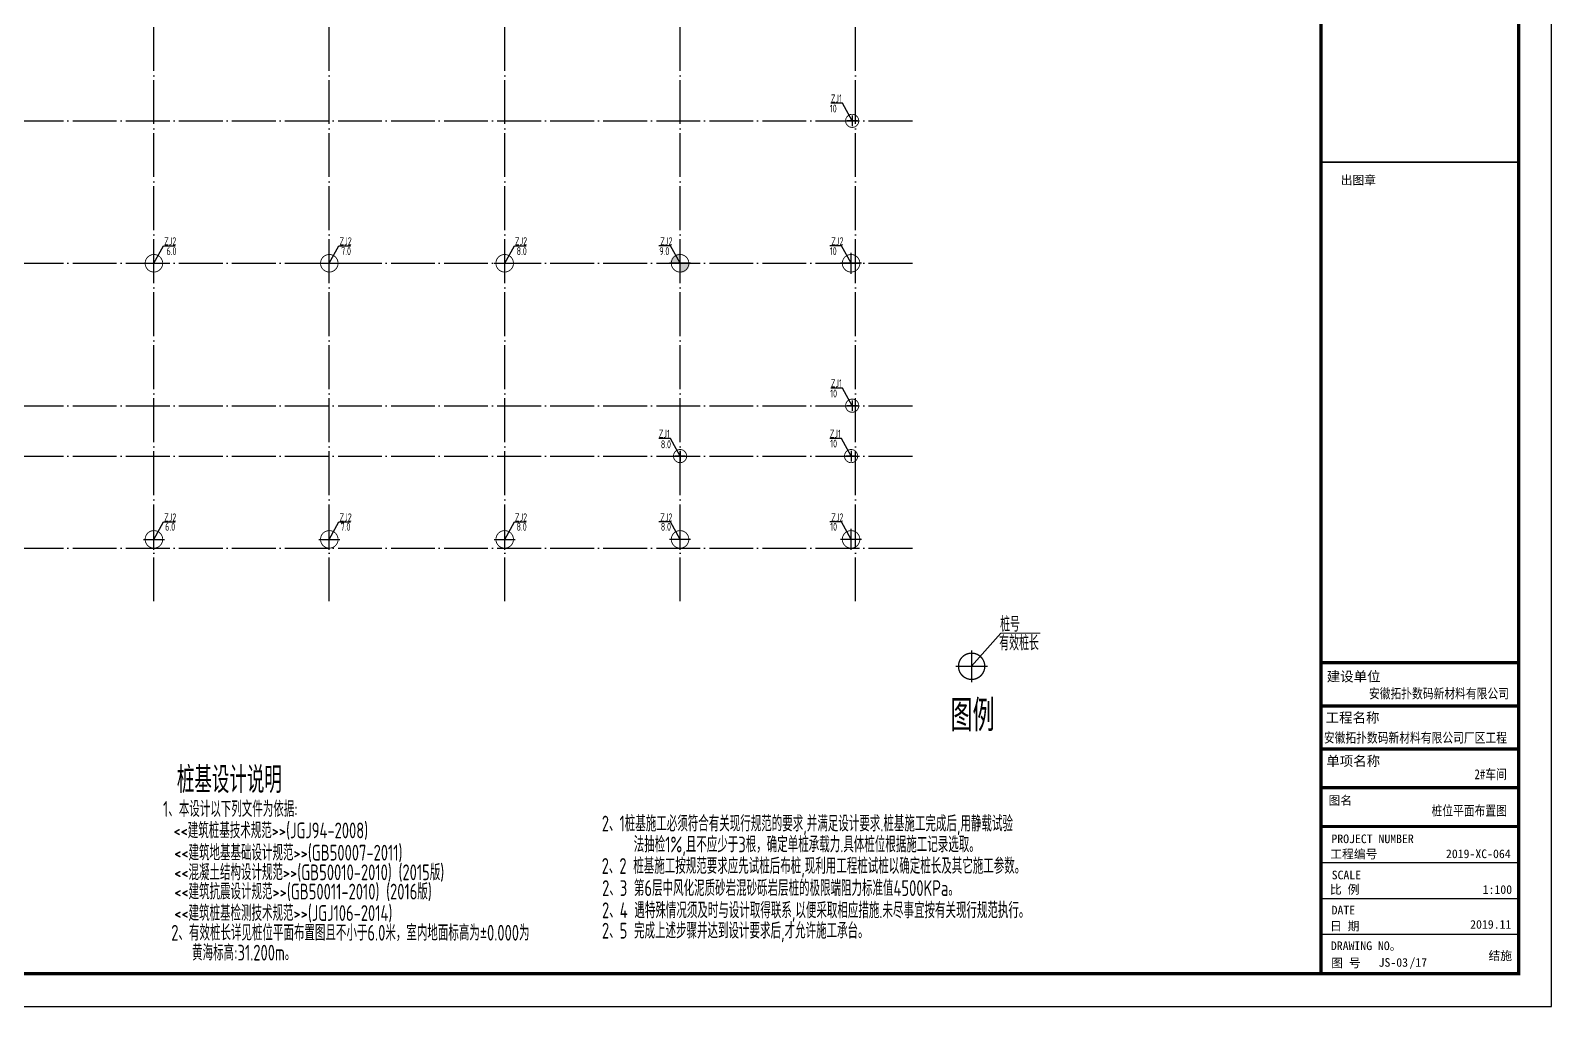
# Model space of a CAD drawing. Extents: x 19118 to 566552, y -1188739 to 92943.
# Drawn here: x 166075 to 235462, y -192636 to -148086 of the extents above; entities that cross this region are included whole.
import ezdxf

# ---------------------------------------------------------------- set-up
doc = ezdxf.new("R2010")
doc.units = 0
doc.header["$LTSCALE"] = 1000
doc.header["$MEASUREMENT"] = 0
doc.linetypes.add('DOTE', pattern=[2.42, 2, -0.2, 0.02, -0.2])
for name, color, linetype in [('CC', 7, 'CONTINUOUS'), ('DOTE', 9, 'DOTE'), ('LAYER2', 30, 'CONTINUOUS'), ('PUB_TITLE', 4, 'CONTINUOUS'), ('S1', 2, 'CONTINUOUS'), ('TEXT', 7, 'CONTINUOUS'), ('WALL', 6, 'CONTINUOUS'), ('图审改图', 114, 'CONTINUOUS'), ('图框', 4, 'CONTINUOUS'), ('基础编号', 255, 'CONTINUOUS'), ('桩', 6, 'CONTINUOUS'), ('桩基标注', 7, 'CONTINUOUS'), ('桩心', 33, 'CONTINUOUS')]:
    doc.layers.add(name, color=color, linetype=linetype)
doc.layers.add('加强板', color=3, linetype='CONTINUOUS', lineweight=20)
doc.styles.add('-黑体', font='SimSun.ttf')
doc.styles.add('_HZS', font='atssdeng.shx', dxfattribs={"width": 0.8, "bigfont": 'atssdchn.shx'})
doc.styles.add('HZS', font='atssdeng.shx', dxfattribs={"width": 0.7, "bigfont": 'atssdchn.shx'})
doc.styles.add('TSSD_Dimension', font='Tssdeng.shx', dxfattribs={"width": 0.7, "bigfont": 'hztxt.shx'})
doc.styles.add('TSSD_Rein', font='atssdeng.shx', dxfattribs={"width": 0.7, "bigfont": 'atssdchn.shx'})
doc.styles.add('宋体', font='SimSun.ttf', dxfattribs={"width": 0.8})
doc.styles.add('黑体', font='simhei.ttf', dxfattribs={"width": 0.6, "height": 4.3})

msp = doc.modelspace()

# ---------------------------------------------------------------- hatches: boundary and pattern name
at = {"layer": 'CC'}
h = msp.add_hatch(color=256, dxfattribs=at)
edge = h.paths.add_edge_path()
edge.add_ellipse((195708.4, -158713.12), major_axis=(-449.99, 2.72), ratio=1, start_angle=270.3462619, end_angle=360.3462619)
edge.add_line((195258.4, -158713.12), (195708.4, -158713.12))
edge.add_line((195708.4, -158713.12), (195708.4, -158263.12))
edge = h.paths.add_edge_path()
edge.add_ellipse((195708.4, -158713.12), major_axis=(450, 0.95), ratio=1, start_angle=269.8793934, end_angle=359.8793934)
edge.add_line((196158.4, -158713.12), (195708.4, -158713.12))
edge.add_line((195708.4, -158713.12), (195708.4, -159163.12))

# ---------------------------------------------------------------- linework, layer by layer
at = {"layer": 'DOTE', "color": 8}
for p, q in [((171708.4, -174135.65), (171708.4, -118286.09)), ((179708.4, -174135.65), (179708.4, -118286.09)), ((187708.4, -174135.65), (187708.4, -118286.09)), ((195708.4, -174135.65), (195708.4, -118286.09)), ((203708.4, -174135.65), (203708.4, -118286.09)), ((97826.88, -152213.12), (206364.14, -152213.12)), ((97826.88, -158713.12), (206364.14, -158713.12)), ((97826.88, -165213.12), (206364.14, -165213.12)), ((97826.88, -167513.12), (206364.14, -167513.12)), ((97826.88, -171713.12), (206364.14, -171713.12))]:
    msp.add_line(p, q, dxfattribs=at)
at = {"layer": 'PUB_TITLE'}
msp.add_lwpolyline([(77811.65, -192635.97), (235461.65, -192635.97), (235461.65, -103535.97), (77811.65, -103535.97)], close=True, dxfattribs=at)
at = {"layer": 'PUB_TITLE', "const_width": 150}
msp.add_lwpolyline([(81561.65, -191135.97), (233961.65, -191135.97), (233961.65, -105035.97), (81561.65, -105035.97)], close=True, dxfattribs=at)
at = {"layer": '加强板'}
msp.add_lwpolyline([(209007.74, -177105.55), (210333.13, -175600.94), (212134.9, -175600.94)], dxfattribs=at)
at = {"layer": '图框', "color": 4, "const_width": 147.89}
msp.add_lwpolyline([(224947.8, -105035.97), (233961.65, -105035.97), (233961.65, -191135.97), (224947.8, -191135.97)], close=True, dxfattribs=at)
at = {"layer": '图框', "color": 0, "const_width": 75}
msp.add_lwpolyline([(224947.8, -154097.63), (233961.65, -154097.63)], dxfattribs=at)
at = {"layer": '图框', "color": 4}
for points, const_width in [([(224947.8, -176936.26), (233928.89, -176936.26)], 149.4), ([(224947.8, -178911.78), (233931.66, -178911.78)], 149.4), ([(224947.8, -180883.57), (233961.65, -180883.57)], 149.4), ([(224947.8, -182639.67), (233961.65, -182639.67)], 149.4), ([(224947.8, -184416.5), (233961.65, -184416.5)], 149.4), ([(224947.8, -186064.78), (233961.65, -186064.78)], 60.51), ([(224947.8, -187710.21), (233961.65, -187710.21)], 60.51), ([(224947.8, -189343.17), (233961.65, -189343.17)], 60.51)]:
    msp.add_lwpolyline(points, dxfattribs=dict(at, const_width=const_width))
at = {"layer": '桩', "const_width": 40}
for points in [[(203258.41, -152215.98, 0.99524903), (203858.4, -152213.12, 1.00477364), (203258.41, -152215.98, 209.98235095)], [(203258.41, -165215.98, 0.99524903), (203858.4, -165213.12, 1.00477364), (203258.41, -165215.98, 209.98235095)], [(195408.41, -167515.98, 0.99524903), (196008.4, -167513.12, 1.00477364), (195408.41, -167515.98, 209.98235095)], [(203208.41, -167515.98, 0.99524903), (203808.4, -167513.12, 1.00477364), (203208.41, -167515.98, 209.98235095)]]:
    msp.add_lwpolyline(points, format="xyb", dxfattribs=at)
at = {"layer": '桩', "color": 5, "const_width": 40}
for points in [[(172108.38, -158709.31, 0.99524903), (171308.4, -158713.12, 1.00477364)], [(180108.38, -158709.31, 0.99524903), (179308.4, -158713.12, 1.00477364)], [(188108.38, -158709.31, 0.99524903), (187308.4, -158713.12, 1.00477364)], [(195308.41, -158709.31, -0.99524903), (196108.4, -158713.12, -1.00477364)], [(203108.41, -158709.31, -0.99524903), (203908.4, -158713.12, -1.00477364)], [(172108.38, -171309.31, 0.99524903), (171308.4, -171313.12, 1.00477364)], [(180108.38, -171309.31, 0.99524903), (179308.4, -171313.12, 1.00477364)], [(188108.38, -171309.31, 0.99524903), (187308.4, -171313.12, 1.00477364)], [(195308.41, -171309.31, -0.99524903), (196108.4, -171313.12, -1.00477364)], [(203108.41, -171309.31, -0.99524903), (203908.4, -171313.12, -1.00477364)]]:
    msp.add_lwpolyline(points, format="xyb", close=True, dxfattribs=at)
at = {"layer": '桩', "const_width": 60}
msp.add_lwpolyline([(209607.71, -177111.26, -0.99524903), (208407.74, -177105.54, -1.00477364)], format="xyb", close=True, dxfattribs=at)
at = {"layer": '桩基标注'}
for points in [[(203558.4, -152213.12), (203117.72, -151412.48), (202585.41, -151412.48)], [(171708.4, -158713.12), (172149.07, -157912.48), (172681.38, -157912.48)], [(179708.4, -158713.12), (180149.07, -157912.48), (180681.38, -157912.48)], [(187708.4, -158713.12), (188149.07, -157912.48), (188681.38, -157912.48)], [(195708.4, -158713.12), (195267.72, -157912.48), (194735.41, -157912.48)], [(203508.4, -158713.12), (203067.72, -157912.48), (202535.41, -157912.48)], [(203558.4, -165213.12), (203117.72, -164412.48), (202585.41, -164412.48)], [(195708.4, -167513.12), (195267.72, -166712.48), (194735.41, -166712.48)], [(203508.4, -167513.12), (203067.72, -166712.48), (202535.41, -166712.48)], [(171708.4, -171313.12), (172149.07, -170512.48), (172681.38, -170512.48)], [(179708.4, -171313.12), (180149.07, -170512.48), (180681.38, -170512.48)], [(187708.4, -171313.12), (188149.07, -170512.48), (188681.38, -170512.48)], [(195708.4, -171313.12), (195267.72, -170512.48), (194735.41, -170512.48)], [(203508.4, -171313.12), (203067.72, -170512.48), (202535.41, -170512.48)]]:
    msp.add_lwpolyline(points, dxfattribs=at)
at = {"layer": '桩心'}
for p, q in [((203798.4, -152213.12), (203318.4, -152213.12)), ((203558.4, -151973.12), (203558.4, -152453.12)), ((171228.4, -158713.12), (172188.4, -158713.12)), ((171708.4, -159193.12), (171708.4, -158233.12)), ((179228.4, -158713.12), (180188.4, -158713.12)), ((179708.4, -159193.12), (179708.4, -158233.12)), ((187228.4, -158713.12), (188188.4, -158713.12)), ((187708.4, -159193.12), (187708.4, -158233.12)), ((196188.4, -158713.12), (195228.4, -158713.12)), ((195708.4, -159193.12), (195708.4, -158233.12)), ((203988.4, -158713.12), (203028.4, -158713.12)), ((203508.4, -159193.12), (203508.4, -158233.12)), ((203558.4, -164973.12), (203558.4, -165453.12)), ((203798.4, -165213.12), (203318.4, -165213.12)), ((195948.4, -167513.12), (195468.4, -167513.12)), ((195708.4, -167273.12), (195708.4, -167753.12)), ((203748.4, -167513.12), (203268.4, -167513.12)), ((203508.4, -167273.12), (203508.4, -167753.12)), ((171228.4, -171313.12), (172188.4, -171313.12)), ((171708.4, -171793.12), (171708.4, -170833.12)), ((179228.4, -171313.12), (180188.4, -171313.12)), ((179708.4, -171793.12), (179708.4, -170833.12)), ((187228.4, -171313.12), (188188.4, -171313.12)), ((187708.4, -171793.12), (187708.4, -170833.12)), ((196188.4, -171313.12), (195228.4, -171313.12)), ((195708.4, -171793.12), (195708.4, -170833.12)), ((203988.4, -171313.12), (203028.4, -171313.12)), ((203508.4, -171793.12), (203508.4, -170833.12)), ((209007.74, -176385.54), (209007.74, -177825.54)), ((208287.74, -177105.54), (209727.74, -177105.54))]:
    msp.add_line(p, q, dxfattribs=at)

# ---------------------------------------------------------------- texts
at = {"layer": 'LAYER2', "style": 'TSSD_Rein', "width": 0.7}
for s, p in [('10', (202535.32, -151832.48)), ('6.0', (172280.87, -158339.05)), ('7.0', (180248.12, -158339.05)), ('8.0', (188253.12, -158339.05)), ('9.0', (194760.34, -158339.05)), ('10', (202535.32, -158339.05)), ('10', (202553.55, -164836.96)), ('8.0', (194830, -167154.41)), ('10', (202553.55, -167123.43)), ('6.0', (172221, -170917.48)), ('7.0', (180221.44, -170917.48)), ('8.0', (188247.32, -170917.48)), ('8.0', (194830, -170917.48)), ('10', (202553.55, -170917.48))]:
    msp.add_text(s, height=360, dxfattribs=at).set_placement(p)
at = {"layer": 'S1', "width": 0.7}
for s, height, style, p in [('桩基设计说明', 1200, '_HZS', (172755.88, -182886.97)), ('1、本设计以下列文件为依据:', 720, 'HZS', (172124.86, -183978.56)), ('2、1桩基施工必须符合有关现行规范的要求,并满足设计要求.桩基施工完成后,用静载试验', 720, 'HZS', (192138.55, -184644.73)), ('<<建筑地基基础设计规范>>(GB50007-2011)', 720, 'HZS', (172631.82, -185971.8)), ('法抽检1%,且不应少于3根，确定单桩承载力.具体桩位根据施工记录选取。', 720, 'HZS', (193593.05, -185596.19)), ('2、2 桩基施工按规范要求应先试桩后布桩,现利用工程桩试桩以确定桩长及其它施工参数。', 720, 'HZS', (192133.2, -186579.65)), ('<<混凝土结构设计规范>>(GB50010-2010) (2015版)  ', 720, 'HZS', (172630.05, -186868.32)), ('<<建筑抗震设计规范>>(GB50011-2010) (2016版)', 720, 'HZS', (172633.33, -187748.38)), ('<<建筑桩基检测技术规范>>(JGJ106-2014)', 720, 'HZS', (172633.33, -188726.39)), ('2、4 遇特殊情况须及时与设计取得联系,以便采取相应措施.未尽事宜按有关现行规范执行。', 720, 'HZS', (192148.99, -188603.25)), ('2、5 完成上述步骤并达到设计要求后,才允许施工承台。', 720, 'HZS', (192145.68, -189532.28))]:
    msp.add_text(s, height=height, dxfattribs=dict(at, style=style)).set_placement(p)
at = {"layer": 'TEXT', "color": 3, "style": '-黑体', "width": 0.8}
for s, p in [('安徽拓扑数码新材料有限公司', (227130.57, -178570.81)), ('安徽拓扑数码新材料有限公司厂区工程', (225074.64, -180587.53)), ('2#车间', (231945.39, -182257.04)), ('桩位平面布置图', (229984.1, -183917.2))]:
    msp.add_text(s, height=450.225, dxfattribs=at).set_placement(p)
at = {"layer": 'TEXT', "color": 2, "style": 'TSSD_Dimension', "width": 0.7}
msp.add_text('图例', height=1440, dxfattribs=at).set_placement((208042.33, -180072.47))
at = {"layer": 'WALL', "style": 'HZS', "width": 0.7}
for s, p in [('2、3 第6层中风化泥质砂岩混砂砾岩层桩的极限端阻力标准值4500KPa。', (192153.7, -187589.23)), ('2、有效桩长详见桩位平面布置图且不小于6.0米，室内地面标高为%%p0.000为', (172500.32, -189626.06)), ('黄海标高:31.200m。', (173450.79, -190534.35))]:
    msp.add_text(s, height=720, dxfattribs=at).set_placement(p)
at = {"layer": '图审改图', "style": 'HZS', "width": 0.7}
msp.add_text('<<建筑桩基技术规范>>(JGJ94-2008)', height=720, dxfattribs=at).set_placement((172598.65, -184956.67))
at = {"layer": '图框', "color": 4}
for s, height, style, p in [('出图章', 394.416, '黑体', (225840.54, -155118.27)), ('建设单位', 450, '黑体', (225205.26, -177795.29)), ('工程名称', 450, '黑体', (225155.44, -179672.62)), ('单项名称', 450, '黑体', (225185.44, -181654.11)), ('图名', 394.416, '黑体', (225289.28, -183427.24)), ('工程编号', 394.416, '黑体', (225366.49, -185874.21)), ('2019-XC-064', 394.416, '宋体', (230643.97, -185860.58)), ('SCALE', 394.416, '黑体', (225429.33, -186827.5)), ('比 例', 394.416, '黑体', (225353.21, -187491.93)), ('1:100', 394.416, '宋体', (232318.7, -187490.35)), ('DATE', 394.416, '黑体', (225427.26, -188430.42)), ('日 期', 394.416, '黑体', (225353.21, -189161.15)), ('2019.11', 394.416, '宋体', (231747.82, -189082.6)), ('DRAWING NO。', 394.416, '黑体', (225396.15, -190057.48)), ('图 号', 394.416, '黑体', (225409.22, -190845.06))]:
    msp.add_text(s, height=height, dxfattribs=dict(at, style=style)).set_placement(p)
at = {"layer": '图框', "color": 0, "style": '黑体'}
msp.add_text('PROJECT NUMBER', height=394.416, dxfattribs=at).set_placement((225419.68, -185177.01))
at = {"layer": '图框', "color": 3, "style": '宋体'}
for s, p in [('结施', (232584.59, -190511.29)), ('JS-03', (227572.52, -190817.53)), ('/17', (228979.1, -190817.53))]:
    msp.add_text(s, height=394.416, dxfattribs=at).set_placement(p)
at = {"layer": '基础编号', "style": 'TSSD_Rein', "width": 0.7}
for s, p in [('桩号', (210304.84, -175523.22)), ('有效桩长', (210264.41, -176384.21))]:
    msp.add_text(s, height=680.4, dxfattribs=at).set_placement(p)
at = {"layer": '桩基标注', "style": 'TSSD_Rein', "width": 0.7}
for s, p in [('ZJ1', (202584.99, -151370.15)), ('ZJ2', (172175.08, -157887.83)), ('ZJ2', (180175.08, -157887.83)), ('ZJ2', (188175.08, -157887.83)), ('ZJ2', (194805.56, -157887.83)), ('ZJ2', (202605.56, -157887.83)), ('ZJ1', (202584.99, -164370.15)), ('ZJ1', (194734.99, -166670.15)), ('ZJ1', (202534.99, -166670.15)), ('ZJ2', (172175.08, -170487.83)), ('ZJ2', (180175.08, -170487.83)), ('ZJ2', (188175.08, -170487.83)), ('ZJ2', (194805.56, -170487.83)), ('ZJ2', (202605.56, -170487.83))]:
    msp.add_text(s, height=360, dxfattribs=at).set_placement(p)

doc.saveas('drawing.dxf')
